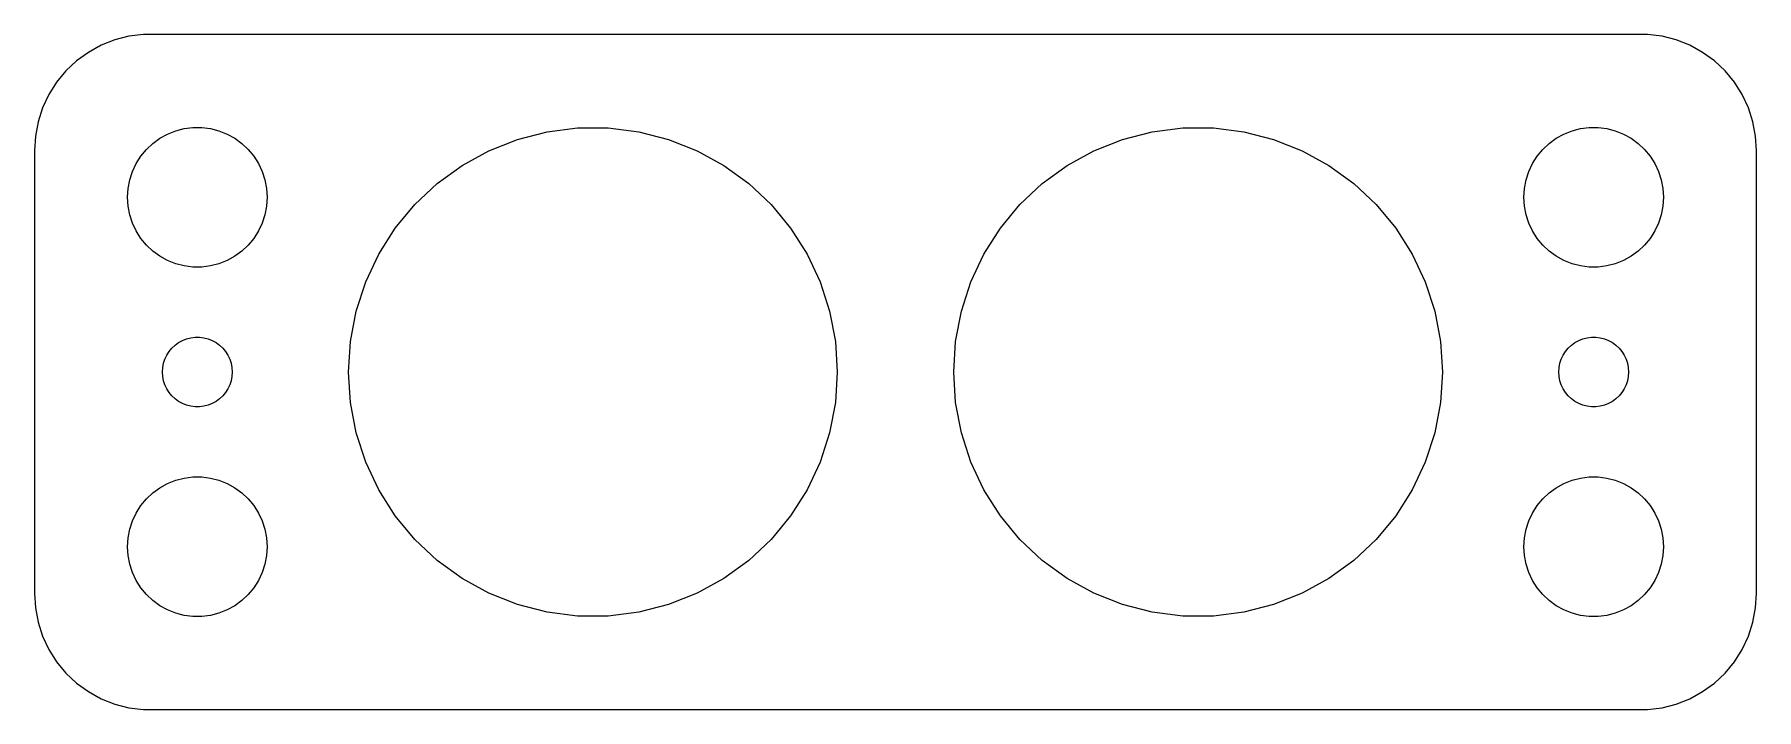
# Model space of a CAD drawing. Header units: metres. Extents: x -37 to 37, y 24.5 to 53.5.
import ezdxf

# ---------------------------------------------------------------- set-up
doc = ezdxf.new("R2010")
doc.units = ezdxf.units.M

msp = doc.modelspace()

# ---------------------------------------------------------------- linework, layer by layer
for p, q in [((-32.9369, 53.4114), (-33.5451, 53.2553)), ((-32.3139, 53.4901), (-32.9369, 53.4114)), ((32.3139, 53.4901), (-32.3139, 53.4901)), ((32.9369, 53.4114), (32.3139, 53.4901)), ((33.5451, 53.2553), (32.9369, 53.4114)), ((-34.6791, 52.7216), (-35.1871, 52.3526)), ((-34.1289, 53.0241), (-34.6791, 52.7216)), ((-33.5451, 53.2553), (-34.1289, 53.0241)), ((34.1289, 53.0241), (33.5451, 53.2553)), ((34.6791, 52.7216), (34.1289, 53.0241)), ((35.1871, 52.3526), (34.6791, 52.7216)), ((-35.6448, 51.9227), (-36.0451, 51.4389)), ((-35.1871, 52.3526), (-35.6448, 51.9227)), ((35.6448, 51.9227), (35.1871, 52.3526)), ((36.0451, 51.4389), (35.6448, 51.9227)), ((-36.0451, 51.4389), (-36.3815, 50.9088)), ((36.3815, 50.9088), (36.0451, 51.4389)), ((-36.6489, 50.3406), (-36.8429, 49.7434)), ((-36.3815, 50.9088), (-36.6489, 50.3406)), ((36.6489, 50.3406), (36.3815, 50.9088)), ((36.8429, 49.7434), (36.6489, 50.3406)), ((-36.8429, 49.7434), (-36.9606, 49.1267)), ((36.9606, 49.1267), (36.8429, 49.7434)), ((-36.9606, 49.1267), (-37, 48.5)), ((-31.9123, 48.8115), (-31.6075, 49.033)), ((-31.6075, 49.033), (-31.2773, 49.2145)), ((-31.2773, 49.2145), (-30.927, 49.3532)), ((-30.927, 49.3532), (-30.5621, 49.4469)), ((-30.5621, 49.4469), (-30.1884, 49.4941)), ((-30.1884, 49.4941), (-29.8116, 49.4941)), ((-29.8116, 49.4941), (-29.4379, 49.4469)), ((-29.4379, 49.4469), (-29.0729, 49.3532)), ((-29.0729, 49.3532), (-28.7227, 49.2145)), ((-28.7227, 49.2145), (-28.3925, 49.033)), ((-28.3925, 49.033), (-28.0877, 48.8115)), ((-17.4707, 48.5007), (-16.2447, 48.9861)), ((-16.2447, 48.9861), (-14.9675, 49.314)), ((-14.9675, 49.314), (-13.6593, 49.4793)), ((-13.6593, 49.4793), (-12.3407, 49.4793)), ((-12.3407, 49.4793), (-11.0325, 49.314)), ((-11.0325, 49.314), (-9.75531, 48.9861)), ((-9.75531, 48.9861), (-8.52931, 48.5007)), ((8.52931, 48.5007), (9.75531, 48.9861)), ((9.75531, 48.9861), (11.0325, 49.314)), ((11.0325, 49.314), (12.3407, 49.4793)), ((12.3407, 49.4793), (13.6593, 49.4793)), ((13.6593, 49.4793), (14.9675, 49.314)), ((14.9675, 49.314), (16.2447, 48.9861)), ((16.2447, 48.9861), (17.4707, 48.5007)), ((28.0877, 48.8115), (28.3925, 49.033)), ((28.3925, 49.033), (28.7227, 49.2145)), ((28.7227, 49.2145), (29.0729, 49.3532)), ((29.0729, 49.3532), (29.4379, 49.4469)), ((29.4379, 49.4469), (29.8116, 49.4941)), ((29.8116, 49.4941), (30.1884, 49.4941)), ((30.1884, 49.4941), (30.5621, 49.4469)), ((30.5621, 49.4469), (30.927, 49.3532)), ((30.927, 49.3532), (31.2773, 49.2145)), ((31.2773, 49.2145), (31.6075, 49.033)), ((31.6075, 49.033), (31.9123, 48.8115)), ((37, 48.5), (36.9606, 49.1267)), ((-37, 48.5), (-37, 29.5)), ((-32.6289, 47.9453), (-32.427, 48.2634)), ((-32.427, 48.2634), (-32.1869, 48.5536)), ((-32.1869, 48.5536), (-31.9123, 48.8115)), ((-28.0877, 48.8115), (-27.8131, 48.5536)), ((-27.8131, 48.5536), (-27.5729, 48.2634)), ((-27.5729, 48.2634), (-27.3711, 47.9453)), ((-18.6262, 47.8654), (-17.4707, 48.5007)), ((-8.52931, 48.5007), (-7.37381, 47.8654)), ((7.37381, 47.8654), (8.52931, 48.5007)), ((17.4707, 48.5007), (18.6262, 47.8654)), ((27.3711, 47.9453), (27.5729, 48.2634)), ((27.5729, 48.2634), (27.8131, 48.5536)), ((27.8131, 48.5536), (28.0877, 48.8115)), ((31.9123, 48.8115), (32.1869, 48.5536)), ((32.1869, 48.5536), (32.427, 48.2634)), ((32.427, 48.2634), (32.6289, 47.9453)), ((37, 29.5), (37, 48.5)), ((-32.9057, 47.2461), (-32.7893, 47.6044)), ((-32.7893, 47.6044), (-32.6289, 47.9453)), ((-27.3711, 47.9453), (-27.2107, 47.6044)), ((-27.2107, 47.6044), (-27.0942, 47.2461)), ((-19.6929, 47.0904), (-18.6262, 47.8654)), ((-7.37381, 47.8654), (-6.30704, 47.0904)), ((6.30704, 47.0904), (7.37381, 47.8654)), ((18.6262, 47.8654), (19.6929, 47.0904)), ((27.0942, 47.2461), (27.2107, 47.6044)), ((27.2107, 47.6044), (27.3711, 47.9453)), ((32.6289, 47.9453), (32.7893, 47.6044)), ((32.7893, 47.6044), (32.9057, 47.2461)), ((-33, 46.5), (-32.9763, 46.876)), ((-32.9763, 46.876), (-32.9057, 47.2461)), ((-27.0942, 47.2461), (-27.0237, 46.876)), ((-27.0237, 46.876), (-27, 46.5)), ((-20.6542, 46.1877), (-19.6929, 47.0904)), ((-6.30704, 47.0904), (-5.34583, 46.1877)), ((5.34583, 46.1877), (6.30704, 47.0904)), ((19.6929, 47.0904), (20.6542, 46.1877)), ((27, 46.5), (27.0237, 46.876)), ((27.0237, 46.876), (27.0942, 47.2461)), ((32.9057, 47.2461), (32.9763, 46.876)), ((32.9763, 46.876), (33, 46.5)), ((-32.9763, 46.124), (-33, 46.5)), ((-32.9057, 45.7539), (-32.9763, 46.124)), ((-27.0237, 46.124), (-27.0942, 45.7539)), ((-27, 46.5), (-27.0237, 46.124)), ((-21.4947, 45.1717), (-20.6542, 46.1877)), ((-5.34583, 46.1877), (-4.50531, 45.1717)), ((4.50531, 45.1717), (5.34583, 46.1877)), ((20.6542, 46.1877), (21.4947, 45.1717)), ((27.0237, 46.124), (27, 46.5)), ((27.0942, 45.7539), (27.0237, 46.124)), ((32.9763, 46.124), (32.9057, 45.7539)), ((33, 46.5), (32.9763, 46.124)), ((-32.7893, 45.3956), (-32.9057, 45.7539)), ((-32.6289, 45.0547), (-32.7893, 45.3956)), ((-27.2107, 45.3956), (-27.3711, 45.0547)), ((-27.0942, 45.7539), (-27.2107, 45.3956)), ((-22.2012, 44.0584), (-21.4947, 45.1717)), ((-4.50531, 45.1717), (-3.79877, 44.0584)), ((3.79877, 44.0584), (4.50531, 45.1717)), ((21.4947, 45.1717), (22.2012, 44.0584)), ((27.2107, 45.3956), (27.0942, 45.7539)), ((27.3711, 45.0547), (27.2107, 45.3956)), ((32.7893, 45.3956), (32.6289, 45.0547)), ((32.9057, 45.7539), (32.7893, 45.3956)), ((-32.427, 44.7366), (-32.6289, 45.0547)), ((-32.1869, 44.4464), (-32.427, 44.7366)), ((-31.9123, 44.1884), (-32.1869, 44.4464)), ((-27.8131, 44.4464), (-28.0877, 44.1884)), ((-27.5729, 44.7366), (-27.8131, 44.4464)), ((-27.3711, 45.0547), (-27.5729, 44.7366)), ((27.5729, 44.7366), (27.3711, 45.0547)), ((27.8131, 44.4464), (27.5729, 44.7366)), ((28.0877, 44.1884), (27.8131, 44.4464)), ((32.1869, 44.4464), (31.9123, 44.1884)), ((32.427, 44.7366), (32.1869, 44.4464)), ((32.6289, 45.0547), (32.427, 44.7366)), ((-31.6075, 43.967), (-31.9123, 44.1884)), ((-31.2773, 43.7855), (-31.6075, 43.967)), ((-30.927, 43.6468), (-31.2773, 43.7855)), ((-28.7227, 43.7855), (-29.0729, 43.6468)), ((-28.3925, 43.967), (-28.7227, 43.7855)), ((-28.0877, 44.1884), (-28.3925, 43.967)), ((-22.7626, 42.8653), (-22.2012, 44.0584)), ((-3.79877, 44.0584), (-3.23734, 42.8653)), ((3.23734, 42.8653), (3.79877, 44.0584)), ((22.2012, 44.0584), (22.7626, 42.8653)), ((28.3925, 43.967), (28.0877, 44.1884)), ((28.7227, 43.7855), (28.3925, 43.967)), ((29.0729, 43.6468), (28.7227, 43.7855)), ((31.2773, 43.7855), (30.927, 43.6468)), ((31.6075, 43.967), (31.2773, 43.7855)), ((31.9123, 44.1884), (31.6075, 43.967)), ((-30.5621, 43.5531), (-30.927, 43.6468)), ((-30.1884, 43.5059), (-30.5621, 43.5531)), ((-29.8116, 43.5059), (-30.1884, 43.5059)), ((-29.4379, 43.5531), (-29.8116, 43.5059)), ((-29.0729, 43.6468), (-29.4379, 43.5531)), ((29.4379, 43.5531), (29.0729, 43.6468)), ((29.8116, 43.5059), (29.4379, 43.5531)), ((30.1884, 43.5059), (29.8116, 43.5059)), ((30.5621, 43.5531), (30.1884, 43.5059)), ((30.927, 43.6468), (30.5621, 43.5531)), ((-23.1701, 41.6112), (-22.7626, 42.8653)), ((-3.23734, 42.8653), (-2.82986, 41.6112)), ((2.82986, 41.6112), (3.23734, 42.8653)), ((22.7626, 42.8653), (23.1701, 41.6112)), ((-23.4172, 40.316), (-23.1701, 41.6112)), ((-2.82986, 41.6112), (-2.58279, 40.316)), ((2.58279, 40.316), (2.82986, 41.6112)), ((23.1701, 41.6112), (23.4172, 40.316)), ((-31.2135, 39.8817), (-31.0934, 40.0268)), ((-31.0934, 40.0268), (-30.9561, 40.1558)), ((-30.9561, 40.1558), (-30.8037, 40.2665)), ((-30.8037, 40.2665), (-30.6387, 40.3572)), ((-30.6387, 40.3572), (-30.4635, 40.4266)), ((-30.4635, 40.4266), (-30.2811, 40.4734)), ((-30.2811, 40.4734), (-30.0942, 40.497)), ((-30.0942, 40.497), (-29.9058, 40.497)), ((-29.9058, 40.497), (-29.7189, 40.4734)), ((-29.7189, 40.4734), (-29.5365, 40.4266)), ((-29.5365, 40.4266), (-29.3613, 40.3572)), ((-29.3613, 40.3572), (-29.1963, 40.2665)), ((-29.1963, 40.2665), (-29.0439, 40.1558)), ((-29.0439, 40.1558), (-28.9065, 40.0268)), ((-28.9065, 40.0268), (-28.7865, 39.8817)), ((-23.5, 39), (-23.4172, 40.316)), ((-2.58279, 40.316), (-2.5, 39)), ((2.5, 39), (2.58279, 40.316)), ((23.4172, 40.316), (23.5, 39)), ((28.7865, 39.8817), (28.9065, 40.0268)), ((28.9065, 40.0268), (29.0439, 40.1558)), ((29.0439, 40.1558), (29.1963, 40.2665)), ((29.1963, 40.2665), (29.3613, 40.3572)), ((29.3613, 40.3572), (29.5365, 40.4266)), ((29.5365, 40.4266), (29.7189, 40.4734)), ((29.7189, 40.4734), (29.9058, 40.497)), ((29.9058, 40.497), (30.0942, 40.497)), ((30.0942, 40.497), (30.2811, 40.4734)), ((30.2811, 40.4734), (30.4635, 40.4266)), ((30.4635, 40.4266), (30.6387, 40.3572)), ((30.6387, 40.3572), (30.8037, 40.2665)), ((30.8037, 40.2665), (30.9561, 40.1558)), ((30.9561, 40.1558), (31.0934, 40.0268)), ((31.0934, 40.0268), (31.2135, 39.8817)), ((-31.4882, 39.188), (-31.4529, 39.373)), ((-31.4529, 39.373), (-31.3947, 39.5522)), ((-31.3947, 39.5522), (-31.3145, 39.7226)), ((-31.3145, 39.7226), (-31.2135, 39.8817)), ((-28.7865, 39.8817), (-28.6855, 39.7226)), ((-28.6855, 39.7226), (-28.6053, 39.5522)), ((-28.6053, 39.5522), (-28.5471, 39.373)), ((-28.5471, 39.373), (-28.5118, 39.188)), ((28.5118, 39.188), (28.5471, 39.373)), ((28.5471, 39.373), (28.6053, 39.5522)), ((28.6053, 39.5522), (28.6855, 39.7226)), ((28.6855, 39.7226), (28.7865, 39.8817)), ((31.2135, 39.8817), (31.3145, 39.7226)), ((31.3145, 39.7226), (31.3947, 39.5522)), ((31.3947, 39.5522), (31.4529, 39.373)), ((31.4529, 39.373), (31.4882, 39.188)), ((-31.5, 39), (-31.4882, 39.188)), ((-31.4882, 38.812), (-31.5, 39)), ((-31.4529, 38.627), (-31.4882, 38.812)), ((-31.3947, 38.4478), (-31.4529, 38.627)), ((-28.5471, 38.627), (-28.6053, 38.4478)), ((-28.5118, 38.812), (-28.5471, 38.627)), ((-28.5118, 39.188), (-28.5, 39)), ((-28.5, 39), (-28.5118, 38.812)), ((-23.4172, 37.684), (-23.5, 39)), ((-2.5, 39), (-2.58279, 37.684)), ((2.58279, 37.684), (2.5, 39)), ((23.5, 39), (23.4172, 37.684)), ((28.5, 39), (28.5118, 39.188)), ((28.5118, 38.812), (28.5, 39)), ((28.5471, 38.627), (28.5118, 38.812)), ((28.6053, 38.4478), (28.5471, 38.627)), ((31.4529, 38.627), (31.3947, 38.4478)), ((31.4882, 38.812), (31.4529, 38.627)), ((31.4882, 39.188), (31.5, 39)), ((31.5, 39), (31.4882, 38.812)), ((-31.3145, 38.2774), (-31.3947, 38.4478)), ((-31.2135, 38.1183), (-31.3145, 38.2774)), ((-31.0934, 37.9732), (-31.2135, 38.1183)), ((-30.9561, 37.8442), (-31.0934, 37.9732)), ((-30.8037, 37.7335), (-30.9561, 37.8442)), ((-29.0439, 37.8442), (-29.1963, 37.7335)), ((-28.9065, 37.9732), (-29.0439, 37.8442)), ((-28.7865, 38.1183), (-28.9065, 37.9732)), ((-28.6855, 38.2774), (-28.7865, 38.1183)), ((-28.6053, 38.4478), (-28.6855, 38.2774)), ((28.6855, 38.2774), (28.6053, 38.4478)), ((28.7865, 38.1183), (28.6855, 38.2774)), ((28.9065, 37.9732), (28.7865, 38.1183)), ((29.0439, 37.8442), (28.9065, 37.9732)), ((29.1963, 37.7335), (29.0439, 37.8442)), ((30.9561, 37.8442), (30.8037, 37.7335)), ((31.0934, 37.9732), (30.9561, 37.8442)), ((31.2135, 38.1183), (31.0934, 37.9732)), ((31.3145, 38.2774), (31.2135, 38.1183)), ((31.3947, 38.4478), (31.3145, 38.2774)), ((-30.6387, 37.6428), (-30.8037, 37.7335)), ((-30.4635, 37.5734), (-30.6387, 37.6428)), ((-30.2811, 37.5266), (-30.4635, 37.5734)), ((-30.0942, 37.503), (-30.2811, 37.5266)), ((-29.9058, 37.503), (-30.0942, 37.503)), ((-29.7189, 37.5266), (-29.9058, 37.503)), ((-29.5365, 37.5734), (-29.7189, 37.5266)), ((-29.3613, 37.6428), (-29.5365, 37.5734)), ((-29.1963, 37.7335), (-29.3613, 37.6428)), ((-23.1701, 36.3888), (-23.4172, 37.684)), ((-2.58279, 37.684), (-2.82986, 36.3888)), ((2.82986, 36.3888), (2.58279, 37.684)), ((23.4172, 37.684), (23.1701, 36.3888)), ((29.3613, 37.6428), (29.1963, 37.7335)), ((29.5365, 37.5734), (29.3613, 37.6428)), ((29.7189, 37.5266), (29.5365, 37.5734)), ((29.9058, 37.503), (29.7189, 37.5266)), ((30.0942, 37.503), (29.9058, 37.503)), ((30.2811, 37.5266), (30.0942, 37.503)), ((30.4635, 37.5734), (30.2811, 37.5266)), ((30.6387, 37.6428), (30.4635, 37.5734)), ((30.8037, 37.7335), (30.6387, 37.6428)), ((-22.7626, 35.1347), (-23.1701, 36.3888)), ((-2.82986, 36.3888), (-3.23734, 35.1347)), ((3.23734, 35.1347), (2.82986, 36.3888)), ((23.1701, 36.3888), (22.7626, 35.1347)), ((-22.2012, 33.9416), (-22.7626, 35.1347)), ((-3.23734, 35.1347), (-3.79877, 33.9416)), ((3.79877, 33.9416), (3.23734, 35.1347)), ((22.7626, 35.1347), (22.2012, 33.9416)), ((-31.6075, 34.033), (-31.2773, 34.2145)), ((-31.2773, 34.2145), (-30.927, 34.3532)), ((-30.927, 34.3532), (-30.5621, 34.4469)), ((-30.5621, 34.4469), (-30.1884, 34.4941)), ((-30.1884, 34.4941), (-29.8116, 34.4941)), ((-29.8116, 34.4941), (-29.4379, 34.4469)), ((-29.4379, 34.4469), (-29.0729, 34.3532)), ((-29.0729, 34.3532), (-28.7227, 34.2145)), ((-28.7227, 34.2145), (-28.3925, 34.033)), ((28.3925, 34.033), (28.7227, 34.2145)), ((28.7227, 34.2145), (29.0729, 34.3532)), ((29.0729, 34.3532), (29.4379, 34.4469)), ((29.4379, 34.4469), (29.8116, 34.4941)), ((29.8116, 34.4941), (30.1884, 34.4941)), ((30.1884, 34.4941), (30.5621, 34.4469)), ((30.5621, 34.4469), (30.927, 34.3532)), ((30.927, 34.3532), (31.2773, 34.2145)), ((31.2773, 34.2145), (31.6075, 34.033)), ((-32.427, 33.2634), (-32.1869, 33.5536)), ((-32.1869, 33.5536), (-31.9123, 33.8116)), ((-31.9123, 33.8116), (-31.6075, 34.033)), ((-28.3925, 34.033), (-28.0877, 33.8116)), ((-28.0877, 33.8116), (-27.8131, 33.5536)), ((-27.8131, 33.5536), (-27.5729, 33.2634)), ((-21.4947, 32.8283), (-22.2012, 33.9416)), ((-3.79877, 33.9416), (-4.50531, 32.8283)), ((4.50531, 32.8283), (3.79877, 33.9416)), ((22.2012, 33.9416), (21.4947, 32.8283)), ((27.5729, 33.2634), (27.8131, 33.5536)), ((27.8131, 33.5536), (28.0877, 33.8116)), ((28.0877, 33.8116), (28.3925, 34.033)), ((31.6075, 34.033), (31.9123, 33.8116)), ((31.9123, 33.8116), (32.1869, 33.5536)), ((32.1869, 33.5536), (32.427, 33.2634)), ((-32.9057, 32.2461), (-32.7893, 32.6044)), ((-32.7893, 32.6044), (-32.6289, 32.9453)), ((-32.6289, 32.9453), (-32.427, 33.2634)), ((-27.5729, 33.2634), (-27.3711, 32.9453)), ((-27.3711, 32.9453), (-27.2107, 32.6044)), ((-27.2107, 32.6044), (-27.0942, 32.2461)), ((-20.6542, 31.8123), (-21.4947, 32.8283)), ((-4.50531, 32.8283), (-5.34583, 31.8123)), ((5.34583, 31.8123), (4.50531, 32.8283)), ((21.4947, 32.8283), (20.6542, 31.8123)), ((27.0942, 32.2461), (27.2107, 32.6044)), ((27.2107, 32.6044), (27.3711, 32.9453)), ((27.3711, 32.9453), (27.5729, 33.2634)), ((32.427, 33.2634), (32.6289, 32.9453)), ((32.6289, 32.9453), (32.7893, 32.6044)), ((32.7893, 32.6044), (32.9057, 32.2461)), ((-33, 31.5), (-32.9763, 31.876)), ((-32.9763, 31.876), (-32.9057, 32.2461)), ((-27.0942, 32.2461), (-27.0237, 31.876)), ((-27.0237, 31.876), (-27, 31.5)), ((27, 31.5), (27.0237, 31.876)), ((27.0237, 31.876), (27.0942, 32.2461)), ((32.9057, 32.2461), (32.9763, 31.876)), ((32.9763, 31.876), (33, 31.5)), ((-32.9763, 31.124), (-33, 31.5)), ((-32.9057, 30.7539), (-32.9763, 31.124)), ((-27.0237, 31.124), (-27.0942, 30.7539)), ((-27, 31.5), (-27.0237, 31.124)), ((-19.6929, 30.9096), (-20.6542, 31.8123)), ((-5.34583, 31.8123), (-6.30704, 30.9096)), ((6.30704, 30.9096), (5.34583, 31.8123)), ((20.6542, 31.8123), (19.6929, 30.9096)), ((27.0237, 31.124), (27, 31.5)), ((27.0942, 30.7539), (27.0237, 31.124)), ((32.9763, 31.124), (32.9057, 30.7539)), ((33, 31.5), (32.9763, 31.124)), ((-32.7893, 30.3956), (-32.9057, 30.7539)), ((-32.6289, 30.0547), (-32.7893, 30.3956)), ((-27.2107, 30.3956), (-27.3711, 30.0547)), ((-27.0942, 30.7539), (-27.2107, 30.3956)), ((-18.6262, 30.1346), (-19.6929, 30.9096)), ((-6.30704, 30.9096), (-7.37381, 30.1346)), ((7.37381, 30.1346), (6.30704, 30.9096)), ((19.6929, 30.9096), (18.6262, 30.1346)), ((27.2107, 30.3956), (27.0942, 30.7539)), ((27.3711, 30.0547), (27.2107, 30.3956)), ((32.7893, 30.3956), (32.6289, 30.0547)), ((32.9057, 30.7539), (32.7893, 30.3956)), ((-32.427, 29.7366), (-32.6289, 30.0547)), ((-32.1869, 29.4464), (-32.427, 29.7366)), ((-27.5729, 29.7366), (-27.8131, 29.4464)), ((-27.3711, 30.0547), (-27.5729, 29.7366)), ((-17.4707, 29.4993), (-18.6262, 30.1346)), ((-7.37381, 30.1346), (-8.52931, 29.4993)), ((8.52931, 29.4993), (7.37381, 30.1346)), ((18.6262, 30.1346), (17.4707, 29.4993)), ((27.5729, 29.7366), (27.3711, 30.0547)), ((27.8131, 29.4464), (27.5729, 29.7366)), ((32.427, 29.7366), (32.1869, 29.4464)), ((32.6289, 30.0547), (32.427, 29.7366)), ((-37, 29.5), (-36.9606, 28.8733)), ((-36.9606, 28.8733), (-36.8429, 28.2566)), ((-31.9123, 29.1885), (-32.1869, 29.4464)), ((-31.6075, 28.967), (-31.9123, 29.1885)), ((-31.2773, 28.7855), (-31.6075, 28.967)), ((-28.3925, 28.967), (-28.7227, 28.7855)), ((-28.0877, 29.1885), (-28.3925, 28.967)), ((-27.8131, 29.4464), (-28.0877, 29.1885)), ((-16.2447, 29.0139), (-17.4707, 29.4993)), ((-14.9675, 28.686), (-16.2447, 29.0139)), ((-9.75531, 29.0139), (-11.0325, 28.686)), ((-8.52931, 29.4993), (-9.75531, 29.0139)), ((9.75531, 29.0139), (8.52931, 29.4993)), ((11.0325, 28.686), (9.75531, 29.0139)), ((16.2447, 29.0139), (14.9675, 28.686)), ((17.4707, 29.4993), (16.2447, 29.0139)), ((28.0877, 29.1885), (27.8131, 29.4464)), ((28.3925, 28.967), (28.0877, 29.1885)), ((28.7227, 28.7855), (28.3925, 28.967)), ((31.6075, 28.967), (31.2773, 28.7855)), ((31.9123, 29.1885), (31.6075, 28.967)), ((32.1869, 29.4464), (31.9123, 29.1885)), ((36.8429, 28.2566), (36.9606, 28.8733)), ((36.9606, 28.8733), (37, 29.5)), ((-36.8429, 28.2566), (-36.6489, 27.6594)), ((-30.927, 28.6468), (-31.2773, 28.7855)), ((-30.5621, 28.5531), (-30.927, 28.6468)), ((-30.1884, 28.5059), (-30.5621, 28.5531)), ((-29.8116, 28.5059), (-30.1884, 28.5059)), ((-29.4379, 28.5531), (-29.8116, 28.5059)), ((-29.0729, 28.6468), (-29.4379, 28.5531)), ((-28.7227, 28.7855), (-29.0729, 28.6468)), ((-13.6593, 28.5207), (-14.9675, 28.686)), ((-12.3407, 28.5207), (-13.6593, 28.5207)), ((-11.0325, 28.686), (-12.3407, 28.5207)), ((12.3407, 28.5207), (11.0325, 28.686)), ((13.6593, 28.5207), (12.3407, 28.5207)), ((14.9675, 28.686), (13.6593, 28.5207)), ((29.0729, 28.6468), (28.7227, 28.7855)), ((29.4379, 28.5531), (29.0729, 28.6468)), ((29.8116, 28.5059), (29.4379, 28.5531)), ((30.1884, 28.5059), (29.8116, 28.5059)), ((30.5621, 28.5531), (30.1884, 28.5059)), ((30.927, 28.6468), (30.5621, 28.5531)), ((31.2773, 28.7855), (30.927, 28.6468)), ((36.6489, 27.6594), (36.8429, 28.2566)), ((-36.6489, 27.6594), (-36.3815, 27.0912)), ((36.3815, 27.0912), (36.6489, 27.6594)), ((-36.3815, 27.0912), (-36.0451, 26.5611)), ((36.0451, 26.5611), (36.3815, 27.0912)), ((-36.0451, 26.5611), (-35.6448, 26.0773)), ((-35.6448, 26.0773), (-35.1871, 25.6474)), ((35.1871, 25.6474), (35.6448, 26.0773)), ((35.6448, 26.0773), (36.0451, 26.5611)), ((-35.1871, 25.6474), (-34.6791, 25.2784)), ((-34.6791, 25.2784), (-34.1289, 24.9759)), ((34.1289, 24.9759), (34.6791, 25.2784)), ((34.6791, 25.2784), (35.1871, 25.6474)), ((-34.1289, 24.9759), (-33.5451, 24.7447)), ((-33.5451, 24.7447), (-32.9369, 24.5886)), ((-32.9369, 24.5886), (-32.3139, 24.5099)), ((-32.3139, 24.5099), (32.3139, 24.5099)), ((32.3139, 24.5099), (32.9369, 24.5886)), ((32.9369, 24.5886), (33.5451, 24.7447)), ((33.5451, 24.7447), (34.1289, 24.9759))]:
    msp.add_line(p, q)

doc.saveas('drawing.dxf')
